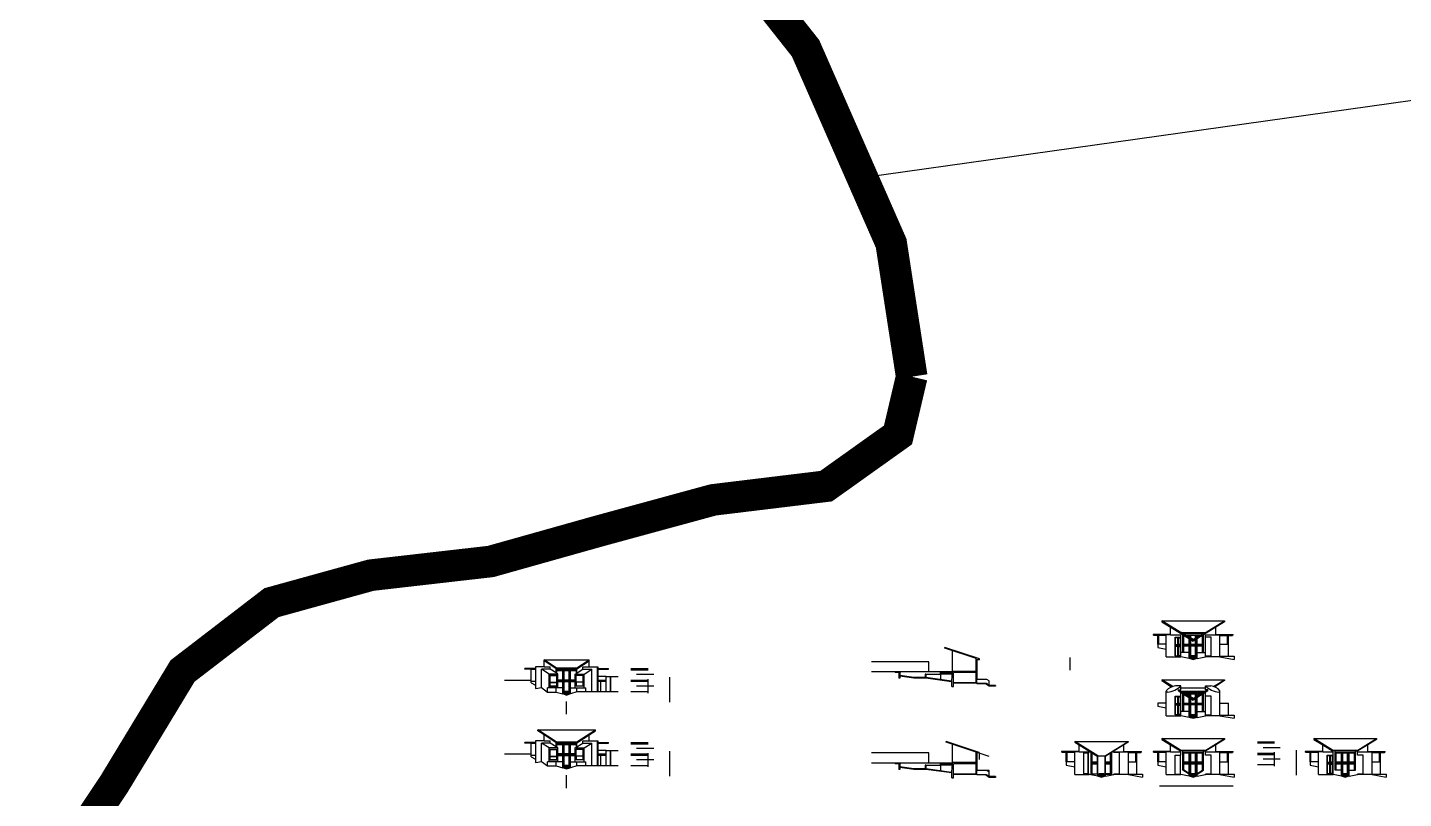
# Model space of a CAD drawing. Header units: inches. Extents: x -43639 to 75791, y -33466 to 47612.
# Drawn here: x 6464 to 19515, y 6953 to 14263 of the extents above; entities that cross this region are included whole.
import ezdxf

# ---------------------------------------------------------------- set-up
doc = ezdxf.new("R2010")
doc.units = ezdxf.units.IN
doc.header["$LTSCALE"] = 8
doc.header["$MEASUREMENT"] = 0
doc.layers.get('0').update_dxf_attribs({"linetype": 'CONTINUOUS'})
for name, color, linetype in [('A-Elev', 7, 'CONTINUOUS'), ('A-walls', 7, 'CONTINUOUS'), ('construction', 160, 'CONTINUOUS'), ('TOPOCREEK', 5, 'CONTINUOUS')]:
    doc.layers.add(name, color=color, linetype=linetype)

msp = doc.modelspace()

# ---------------------------------------------------------------- linework, layer by layer
msp.add_line((24692, 14288), (14384, 12838))
at = {"layer": 'A-Elev'}
for p, q in [((17224, 8637, 12669), (17224, 8628, 29899)), ((17224, 8637, 3362), (17817, 8637, 3362)), ((17817, 8637, 12669), (17817, 8628, 29899)), ((15493, 8277, 24023), (15166, 8386, 24023)), ((15166, 8378, 39681), (15166, 8386, 39681)), ((15462, 8279, 41252), (15166, 8378, 41252)), ((15238, 8158, 39681), (15238, 8354, 39681)), ((11364, 8266, -24034), (11791, 8266, -24034)), ((15462, 8254, 39681), (15462, 8279, 39681)), ((15469, 8254, 39681), (15462, 8254, 39681)), ((15464, 8254, 39681), (15464, 8251, 39681)), ((15464, 8251, 39681), (15466, 8251, 39681)), ((15465, 8251, 39681), (15465, 8161, 39681)), ((15466, 8254, 39681), (15466, 8251, 39681)), ((15493, 8269, 33949), (15469, 8269, 33949)), ((15469, 8254, 39681), (15469, 8269, 39681)), ((15493, 8269, 33949), (15493, 8277, 24023)), ((16352, 8289, 15658), (16352, 8168, 15658)), ((14695, 8150, 39681), (14695, 8147, 39681)), ((14743, 8150, 39681), (14695, 8150, 39681)), ((14743, 8147, 39681), (14695, 8147, 39681)), ((14729, 8147, 39681), (14729, 8094, 39681)), ((14737, 8094, 39681), (14729, 8094, 39681)), ((14737, 8147, 39681), (14737, 8118, 39681)), ((14870, 8099, 26663), (14737, 8118, 39681)), ((14870, 8094, 26663), (14737, 8113, 39681)), ((14737, 8113, 52699), (14737, 8094, 52699)), ((14743, 8147, 39681), (14743, 8150, 39681)), ((14977, 8099, 39681), (14870, 8099, 39681)), ((14985, 8094, 39681), (14870, 8094, 39681)), ((14977, 8133, 39681), (14977, 8099, 39681)), ((14985, 8133, 39681), (14977, 8133, 39681)), ((14985, 8133, 39681), (14985, 8099, 39681)), ((15207, 8068, 13330), (14985, 8099, 35041)), ((15207, 8063, 13330), (14985, 8094, 35041)), ((15231, 8071, 15650), (15239, 8147, 39681)), ((15239, 8158, 39681), (15238, 8158, 39681)), ((15239, 8147, 39681), (15239, 8158, 39681)), ((15469, 8158, 39681), (15239, 8158, 39681)), ((15247, 8050, 15652), (15247, 8146, 15647)), ((15469, 8146, 39681), (15247, 8146, 39681)), ((15464, 8161, 39681), (15464, 8158, 39681)), ((15466, 8161, 39681), (15464, 8161, 39681)), ((15464, 8146, 15652), (15464, 8143, 15652)), ((15464, 8143, 15652), (15466, 8143, 15652)), ((15465, 8143, 15652), (15465, 8053, 15652)), ((15466, 8161, 39681), (15466, 8158, 39681)), ((15466, 8146, 15652), (15466, 8143, 15652)), ((15469, 8146, 15652), (15469, 8158, 39681)), ((12350, 7953), (12350, 8085)), ((15207, 8068, 13330), (15231, 8071, 15650)), ((15207, 8063, 13330), (15231, 8066, 15650)), ((15231, 8014, 15650), (15231, 8066, 15650)), ((15231, 8014, 15652), (15247, 8014, 15652)), ((15469, 8050, 15652), (15247, 8050, 15652)), ((15469, 8045, 15652), (15247, 8045, 15652)), ((15247, 8014, 15652), (15247, 8045, 15652)), ((15466, 8053, 15652), (15464, 8053, 15652)), ((15464, 8053, 15652), (15464, 8050, 15652)), ((15466, 8053, 15652), (15466, 8050, 15652)), ((15469, 8050, 39681), (15469, 8041, 39681)), ((15469, 8046, 15652), (15559, 8046, 15652)), ((15551, 8041, -34394), (15469, 8041, 39681)), ((15587, 8018, 72097), (15551, 8041, -34394)), ((15559, 8039, 15652), (15559, 8046, 15652)), ((15570, 8039, 7276), (15559, 8039, 15652)), ((15570, 8032, 7276), (15570, 8039, 7276)), ((15581, 8032, 39687), (15570, 8032, 7276)), ((15581, 8025, 39687), (15581, 8032, 39687)), ((15645, 8025, 39687), (15581, 8025, 39687)), ((15645, 8018, 39687), (15587, 8018, 39687)), ((15645, 8025, 39687), (15645, 8018, 39687)), ((17224, 8079, 24965), (17224, 8071, 42195)), ((17224, 8079, 15658), (17817, 8079, 15658)), ((17404, 8020, 12296), (17354, 8020, 12296)), ((17404, 7982, 13672), (17404, 8020, 13672)), ((17404, 7982, 12296), (17404, 7984, 12296)), ((17637, 8020, 12296), (17688, 8020, 12296)), ((17637, 7982, 13672), (17637, 8020, 13672)), ((17817, 8079, 24965), (17817, 8071, 42195)), ((11305, 7603, 0), (11850, 7603, 0)), ((15492, 7390, 47043), (15178, 7494, 47043)), ((15178, 7486, 64273), (15178, 7494, 64273)), ((15586, 7350, 64273), (15178, 7486, 64273)), ((15238, 7293, 64273), (15238, 7466, 64273)), ((16398, 7494, 47043), (16398, 7486, 64273)), ((16398, 7494, 34124), (16904, 7494, 34124)), ((16904, 7494, 34124), (16904, 7486, 51354)), ((17224, 7521, 27954), (17817, 7521, 27954)), ((17224, 7521, 37261), (17224, 7513, 54490)), ((17817, 7521, 37261), (17817, 7513, 54490)), ((18666, 7521, 37261), (18666, 7513, 54490)), ((18666, 7521, 27954), (19259, 7521, 27954)), ((19259, 7521, 37261), (19259, 7513, 54490)), ((12350, 7252), (12350, 7384)), ((15462, 7389, 64273), (15462, 7391, 64273)), ((15468, 7389, 64273), (15462, 7389, 64273)), ((15464, 7389, 64273), (15464, 7386, 64273)), ((15464, 7386, 64273), (15466, 7386, 64273)), ((15465, 7386, 64273), (15465, 7296, 64273)), ((15466, 7389, 64273), (15466, 7386, 64273)), ((15492, 7390, 64273), (15492, 7381, 64273)), ((18293, 7260, 15658), (18293, 7392, 15658)), ((14743, 7285, 64273), (14695, 7285, 64273)), ((14695, 7285, 64273), (14695, 7282, 64273)), ((14743, 7282, 64273), (14695, 7282, 64273)), ((14729, 7282, 64273), (14729, 7229, 64273)), ((14737, 7229, 64273), (14729, 7229, 64273)), ((14737, 7282, 64273), (14737, 7253, 64273)), ((14870, 7234, 51254), (14737, 7253, 64273)), ((14737, 7248, 77291), (14737, 7229, 77291)), ((14870, 7229, 51254), (14737, 7248, 64273)), ((14743, 7282, 64273), (14743, 7285, 64273)), ((14977, 7234, 64273), (14870, 7234, 64273)), ((14985, 7229, 64273), (14870, 7229, 64273)), ((14985, 7268, 64273), (14977, 7268, 64273)), ((14977, 7268, 64273), (14977, 7234, 64273)), ((14985, 7268, 64273), (14985, 7234, 64273)), ((15207, 7203, 37921), (14985, 7234, 59633)), ((15207, 7198, 37921), (14985, 7229, 59633)), ((15207, 7203, 37921), (15231, 7206, 40241)), ((15207, 7198, 37921), (15231, 7201, 40241)), ((15231, 7206, 40241), (15239, 7282, 64273)), ((15231, 7149, 40241), (15231, 7201, 40241)), ((15239, 7293, 64273), (15238, 7293, 64273)), ((15469, 7293, 64273), (15239, 7293, 64273)), ((15239, 7282, 64273), (15239, 7293, 64273)), ((15469, 7281, 64273), (15247, 7281, 64273)), ((15247, 7185, 40244), (15247, 7281, 40238)), ((15469, 7185, 40244), (15247, 7185, 40244)), ((15247, 7149, 40244), (15247, 7180, 40244)), ((15469, 7180, 40244), (15247, 7180, 40244)), ((15466, 7296, 64273), (15464, 7296, 64273)), ((15464, 7296, 64273), (15464, 7293, 64273)), ((15464, 7281, 40244), (15464, 7278, 40244)), ((15464, 7278, 40244), (15466, 7278, 40244)), ((15464, 7188, 40244), (15464, 7185, 40244)), ((15466, 7188, 40244), (15464, 7188, 40244)), ((15465, 7278, 40244), (15465, 7188, 40244)), ((15466, 7296, 64273), (15466, 7293, 64273)), ((15466, 7281, 40244), (15466, 7278, 40244)), ((15466, 7188, 40244), (15466, 7185, 40244)), ((15469, 7281, 40244), (15469, 7293, 64273)), ((15469, 7185, 64273), (15469, 7176, 64273)), ((15469, 7181, 40244), (15559, 7181, 40244)), ((15559, 7174, 40244), (15559, 7181, 40244)), ((15231, 7149, 40244), (15247, 7149, 40244)), ((15551, 7176, -9802), (15469, 7176, 64273)), ((15587, 7153, 96689), (15551, 7176, -9802)), ((15570, 7174, 31868), (15559, 7174, 40244)), ((15570, 7167, 31868), (15570, 7174, 31868)), ((15581, 7167, 64278), (15570, 7167, 31868)), ((15581, 7160, 64278), (15581, 7167, 64278)), ((15645, 7160, 64278), (15581, 7160, 64278)), ((15645, 7153, 64278), (15587, 7153, 64278)), ((15645, 7160, 64278), (15645, 7153, 64278)), ((17202, 7073), (17899, 7073))]:
    msp.add_line(p, q, dxfattribs=at)
at = {"layer": 'A-Elev', "color": 254}
for p, q in [((17224, 8628, 10543), (17399, 8520, 0)), ((17817, 8628, 10543), (17521, 8444, -7276)), ((17307, 8505, 37482), (17404, 8505, 15658)), ((17399, 8520, 0), (17521, 8444, -7276)), ((17637, 8505, 0), (17734, 8505, 10690)), ((17734, 8577, 5528), (17723, 8570, 4879)), ((11479, 8192, 0), (11676, 8192, 0)), ((11495, 8001, 0), (11495, 8133, 0)), ((11660, 8001, 0), (11660, 8133, 0)), ((17307, 8019, 17824), (17318, 8012, 17175)), ((17380, 7982, 19076), (17404, 7982, 13672)), ((17380, 7973, 13441), (17399, 7962, 12296)), ((17399, 7962, 12296), (17521, 7886, 5020)), ((17661, 7973, 13440), (17521, 7886, 5020)), ((17661, 7982, 19076), (17637, 7982, 13672)), ((17734, 8019, 17824), (17723, 8012, 17175)), ((11479, 7491, 0), (11676, 7491, 0)), ((17307, 7461, 30120), (17399, 7404, 24592)), ((17734, 7461, 30120), (17642, 7404, 24592)), ((18750, 7461, 30120), (18842, 7404, 24592)), ((19176, 7461, 30120), (19084, 7404, 24592)), ((11495, 7300, 0), (11495, 7432, 0)), ((11660, 7300, 0), (11660, 7432, 0)), ((16438, 7396, 46415), (16535, 7396, 24592)), ((16767, 7396, 24592), (16864, 7396, 35282)), ((17307, 7396, 46415), (17404, 7396, 24592)), ((17399, 7412, 40250), (17642, 7412, 40250)), ((17423, 7404, 55908), (17399, 7404, 24592)), ((17618, 7404, 55908), (17642, 7404, 24592)), ((17637, 7396, 24592), (17734, 7396, 35282)), ((18750, 7396, 46415), (18847, 7396, 24592)), ((18842, 7412, 40250), (19084, 7412, 40250)), ((18866, 7404, 55908), (18842, 7404, 24592)), ((19060, 7404, 55908), (19084, 7404, 24592)), ((19079, 7396, 24592), (19176, 7396, 35282))]:
    msp.add_line(p, q, dxfattribs=at)
at = {"layer": 'A-Elev', "color": 253}
for p, q in [((17410, 8528, 15658), (17631, 8528, 15658)), ((17351, 8409, 15658), (17404, 8409, 15658)), ((17354, 8478, 0), (17401, 8478, 0)), ((17431, 8409, 15658), (17611, 8409, 15658)), ((17484, 8412, 15658), (17433, 8412, 15658)), ((17484, 8412, 15658), (17484, 8467, 15658)), ((17484, 8337, 15658), (17484, 8398, 15658)), ((17487, 8409, 15658), (17487, 8465, 15658)), ((17487, 8337, 15658), (17487, 8401, 15658)), ((17495, 8409, 7282), (17495, 8461, 7282)), ((17495, 8301, 7282), (17495, 8401, 7282)), ((17544, 8412, 15658), (17498, 8412, 15658)), ((17521, 8444, 15658), (17521, 8453, 15658)), ((17547, 8409, 15658), (17547, 8461, 15658)), ((17547, 8301, 15658), (17547, 8401, 15658)), ((17555, 8409, 7282), (17555, 8465, 7282)), ((17555, 8337, 7282), (17555, 8401, 7282)), ((17608, 8412, 15658), (17558, 8412, 15658)), ((15462, 8158, 39681), (15462, 8254, 39681)), ((15468, 8158, 39681), (15468, 8254, 39681)), ((11422, 8118, 0), (11485, 8118, 0)), ((11479, 8169, 0), (11676, 8169, 0)), ((11486, 8166, 0), (11541, 8166, 0)), ((11488, 8019, 0), (11488, 8121, 0)), ((11541, 8076, 0), (11541, 8166, 0)), ((11544, 8073, 0), (11544, 8169, 0)), ((11552, 8073, -8376), (11552, 8169, -8376)), ((11555, 8166, 0), (11601, 8166, 0)), ((11604, 8073, 0), (11604, 8169, 0)), ((11612, 8073, -8376), (11612, 8169, -8376)), ((11615, 8166, 0), (11670, 8166, 0)), ((11670, 8140, -8376), (11670, 8166, -8376)), ((15239, 8154, 39681), (14468, 8154, 39681)), ((15462, 8050, 15658), (15462, 8146, 15652)), ((15468, 8050, 15658), (15468, 8146, 15652)), ((11541, 8076, 0), (11495, 8076, 0)), ((11495, 8073, 0), (11660, 8073, 0)), ((11541, 8001, 0), (11541, 8058, 0)), ((11544, 8001, 0), (11544, 8061, 0)), ((11552, 7965, -8376), (11552, 8061, -8376)), ((11601, 8076, 0), (11555, 8076, 0)), ((11604, 7965, 0), (11604, 8061, 0)), ((11612, 8001, -8376), (11612, 8061, -8376)), ((11660, 8076, 0), (11615, 8076, 0)), ((15565, 8082, 15652), (15468, 8082, 15658)), ((15587, 8068, 30426), (15565, 8082, -34394)), ((15587, 8025, 39687), (15587, 8068, 39687)), ((17351, 7851, 27954), (17404, 7851, 27954)), ((17354, 7920, 12296), (17401, 7920, 12296)), ((17431, 7851, 27954), (17611, 7851, 27954)), ((17484, 7854, 27954), (17433, 7854, 27954)), ((17484, 7854, 27954), (17484, 7909, 27954)), ((17484, 7779, 27954), (17484, 7840, 27954)), ((17487, 7851, 27954), (17487, 7908, 27954)), ((17487, 7779, 27954), (17487, 7843, 27954)), ((17495, 7851, 19578), (17495, 7903, 19578)), ((17495, 7743, 19578), (17495, 7843, 19578)), ((17544, 7854, 27954), (17498, 7854, 27954)), ((17521, 7886, 27954), (17521, 7895, 27954)), ((17547, 7851, 27954), (17547, 7903, 27954)), ((17547, 7743, 27954), (17547, 7843, 27954)), ((17555, 7851, 19578), (17555, 7908, 19578)), ((17555, 7779, 19578), (17555, 7843, 19578)), ((17608, 7854, 27954), (17558, 7854, 27954)), ((11479, 7468, 0), (11676, 7468, 0)), ((11486, 7465, 0), (11541, 7465, 0)), ((11541, 7375, 0), (11541, 7465, 0)), ((11544, 7372, 0), (11544, 7468, 0)), ((11552, 7372, -8376), (11552, 7468, -8376)), ((11555, 7465, 0), (11601, 7465, 0)), ((11604, 7372, 0), (11604, 7468, 0)), ((11612, 7372, -8376), (11612, 7468, -8376)), ((11615, 7465, 0), (11670, 7465, 0)), ((11670, 7439, -8376), (11670, 7465, -8376)), ((16438, 7461, 30120), (16617, 7350, 19359)), ((16864, 7461, 30120), (16685, 7350, 19358)), ((11422, 7417, 0), (11485, 7417, 0)), ((11488, 7318, 0), (11488, 7420, 0)), ((11541, 7375, 0), (11495, 7375, 0)), ((11495, 7372, 0), (11660, 7372, 0)), ((11541, 7300, 0), (11541, 7357, 0)), ((11544, 7300, 0), (11544, 7360, 0)), ((11552, 7264, -8376), (11552, 7360, -8376)), ((11601, 7375, 0), (11555, 7375, 0)), ((11604, 7264, 0), (11604, 7360, 0)), ((11612, 7300, -8376), (11612, 7360, -8376)), ((11660, 7375, 0), (11615, 7375, 0)), ((15462, 7293, 64273), (15462, 7389, 64273)), ((15468, 7293, 64273), (15468, 7389, 64273)), ((15471, 7217, 56549), (15471, 7388, 75388)), ((16614, 7296, 40250), (16614, 7352, 40250)), ((16617, 7358, 18304), (16617, 7350, 19359)), ((16617, 7185, 40250), (16617, 7350, 40250)), ((16685, 7358, 18304), (16685, 7350, 19358)), ((16685, 7185, 40249), (16685, 7350, 40249)), ((17399, 7404, 24592), (17399, 7412, 24592)), ((17423, 7404, 55908), (17618, 7404, 55908)), ((17423, 7389, 40250), (17618, 7389, 40250)), ((17433, 7386, 40250), (17484, 7386, 40250)), ((17484, 7296, 40250), (17484, 7386, 40250)), ((17487, 7293, 40250), (17487, 7389, 40250)), ((17495, 7293, 31874), (17495, 7389, 31874)), ((17498, 7386, 40250), (17544, 7386, 40250)), ((17547, 7293, 40250), (17547, 7389, 40250)), ((17555, 7293, 31874), (17555, 7389, 31874)), ((17558, 7386, 40250), (17608, 7386, 40250)), ((17642, 7404, 24592), (17642, 7412, 24592)), ((18796, 7362, 24592), (18844, 7362, 24592)), ((18842, 7404, 24592), (18842, 7412, 24592)), ((18866, 7404, 55908), (19060, 7404, 55908)), ((18866, 7389, 40250), (19060, 7389, 40250)), ((18876, 7386, 40250), (18926, 7386, 40250)), ((18926, 7296, 40250), (18926, 7386, 40250)), ((18929, 7293, 40250), (18929, 7389, 40250)), ((18937, 7293, 31874), (18937, 7389, 31874)), ((18940, 7386, 40250), (18986, 7386, 40250)), ((18989, 7293, 40250), (18989, 7389, 40250)), ((18997, 7293, 31874), (18997, 7389, 31874)), ((19000, 7386, 40250), (19050, 7386, 40250)), ((19084, 7404, 24592), (19084, 7412, 24592)), ((15239, 7289, 64273), (14468, 7289, 64273)), ((15462, 7185, 40250), (15462, 7281, 40244)), ((15468, 7185, 40250), (15468, 7281, 40244)), ((15587, 7217, 40242), (15468, 7217, 40250)), ((15587, 7203, 55018), (15565, 7217, -9803)), ((15587, 7160, 64278), (15587, 7217, 64278)), ((16561, 7293, 40250), (16617, 7293, 40250)), ((16614, 7296, 40250), (16564, 7296, 40250)), ((16685, 7293, 40250), (16741, 7293, 40250)), ((16738, 7296, 40250), (16688, 7296, 40250)), ((17431, 7293, 40250), (17611, 7293, 40250)), ((17484, 7296, 40250), (17433, 7296, 40250)), ((17484, 7188, 40250), (17484, 7278, 40250)), ((17484, 7184, 29526), (17491, 7184, 40250)), ((17487, 7187, 40250), (17487, 7281, 40250)), ((17495, 7185, 31874), (17495, 7281, 31874)), ((17544, 7296, 40250), (17498, 7296, 40250)), ((17547, 7185, 40250), (17547, 7281, 40250)), ((17557, 7184, 29526), (17550, 7184, 40250)), ((17555, 7187, 31874), (17555, 7281, 31874)), ((17608, 7296, 40250), (17558, 7296, 40250)), ((18793, 7293, 40250), (18847, 7293, 40250)), ((18873, 7293, 40250), (19053, 7293, 40250)), ((18926, 7296, 40250), (18876, 7296, 40250)), ((18926, 7221, 40250), (18926, 7278, 40250)), ((18929, 7221, 40250), (18929, 7281, 40250)), ((18937, 7185, 31874), (18937, 7281, 31874)), ((18986, 7296, 40250), (18940, 7296, 40250)), ((18989, 7185, 40250), (18989, 7281, 40250)), ((18997, 7221, 31874), (18997, 7281, 31874)), ((19050, 7296, 40250), (19000, 7296, 40250))]:
    msp.add_line(p, q, dxfattribs=at)
at = {"layer": 'A-Elev', "color": 251}
for p, q in [((17423, 8520, 31317), (17618, 8520, 31317)), ((17447, 8505, 15658), (17594, 8505, 15658)), ((17452, 8502, 15658), (17484, 8502, 15658)), ((17484, 8482, 15658), (17484, 8502, 15658)), ((17487, 8480, 15658), (17487, 8505, 15658)), ((17495, 8475, 7282), (17495, 8505, 7282)), ((17498, 8474, 15658), (17498, 8502, 15658)), ((17498, 8502, 15658), (17544, 8502, 15658)), ((17544, 8474, 15658), (17544, 8502, 15658)), ((17547, 8475, 15658), (17547, 8505, 15658)), ((17555, 8480, 7282), (17555, 8505, 7282)), ((17558, 8482, 15658), (17558, 8502, 15658)), ((17558, 8502, 15658), (17589, 8502, 15658)), ((17410, 7970, 27954), (17631, 7970, 27954)), ((17423, 7962, 43612), (17618, 7962, 43612)), ((17447, 7947, 27954), (17594, 7947, 27954)), ((17452, 7944, 27954), (17484, 7944, 27954)), ((17484, 7924, 27954), (17484, 7944, 27954)), ((17487, 7923, 27954), (17487, 7947, 27954)), ((17495, 7918, 19578), (17495, 7947, 19578)), ((17498, 7944, 27954), (17544, 7944, 27954)), ((17498, 7916, 27954), (17498, 7944, 27954)), ((17544, 7916, 27954), (17544, 7944, 27954)), ((17547, 7918, 27954), (17547, 7947, 27954)), ((17555, 7923, 19578), (17555, 7947, 19578)), ((17558, 7944, 27954), (17589, 7944, 27954)), ((17558, 7924, 27954), (17558, 7944, 27954))]:
    msp.add_line(p, q, dxfattribs=at)
at = {"layer": 'A-Elev', "color": 252}
for p, q in [((17431, 8337, 0), (17431, 8500, 0)), ((17433, 8412, -8370), (17433, 8498, -8370)), ((17608, 8412, -8370), (17608, 8498, -8370)), ((17611, 8337, 0), (17611, 8500, 0)), ((17354, 8398, 15658), (17401, 8398, 15658)), ((17380, 8476, -8370), (17400, 8476, -8370)), ((17380, 8395, 15658), (17400, 8395, 15658)), ((17431, 8401, 15658), (17611, 8401, 15658)), ((17433, 8337, -8370), (17433, 8398, -8370)), ((17484, 8398, 15658), (17433, 8398, 15658)), ((17498, 8412, 15658), (17498, 8459, 15658)), ((17544, 8398, 15658), (17498, 8398, 15658)), ((17498, 8304, 15658), (17498, 8398, 15658)), ((17544, 8412, 15658), (17544, 8459, 15658)), ((17544, 8304, 15658), (17544, 8398, 15658)), ((17558, 8412, 15658), (17558, 8467, 15658)), ((17608, 8398, 15658), (17558, 8398, 15658)), ((17558, 8337, 15658), (17558, 8398, 15658)), ((17608, 8337, -8370), (17608, 8398, -8370)), ((15012, 8250, 39681), (14468, 8250, 39681)), ((15012, 8154, 39681), (15012, 8250, 39681)), ((15471, 8082, 31957), (15471, 8264, 51994)), ((17544, 8304, 15658), (17498, 8304, 15658)), ((11479, 8183, 15658), (11676, 8183, 15658)), ((11482, 8141, 8376), (11482, 8169, 8376)), ((11486, 8139, 8376), (11486, 8166, 8376)), ((11555, 8076, 0), (11555, 8166, 0)), ((11601, 8076, 0), (11601, 8166, 0)), ((11615, 8076, 0), (11615, 8166, 0)), ((11673, 8141, 0), (11673, 8169, 0)), ((14695, 8150, 39681), (14695, 8154, 39681)), ((14985, 8133, 39681), (15124, 8133, 39681)), ((15124, 8147, 39681), (15124, 8079, 39681)), ((15124, 8133, 39681), (15124, 8147, 39681)), ((15239, 8147, 39681), (15124, 8147, 39681)), ((15239, 8140, 39681), (15124, 8140, 39681)), ((15238, 8133, 39681), (15124, 8133, 39681)), ((11495, 8065, 0), (11660, 8065, 0)), ((11495, 8061, 0), (11660, 8061, 0)), ((11541, 8058, 0), (11495, 8058, 0)), ((11555, 7968, 0), (11555, 8058, 0)), ((11601, 8058, 0), (11555, 8058, 0)), ((11601, 7968, 0), (11555, 7968, 0)), ((11601, 7968, 0), (11601, 8058, 0)), ((11615, 8001, 0), (11615, 8058, 0)), ((11660, 8058, 0), (11615, 8058, 0)), ((17404, 8001, 13672), (17637, 8001, 13672)), ((17354, 7840, 27954), (17401, 7840, 27954)), ((17380, 7918, 3926), (17400, 7918, 3926)), ((17380, 7837, 27954), (17400, 7837, 27954)), ((17431, 7779, 12296), (17431, 7942, 12296)), ((17431, 7843, 27954), (17611, 7843, 27954)), ((17433, 7854, 3926), (17433, 7941, 3926)), ((17433, 7779, 3926), (17433, 7840, 3926)), ((17484, 7840, 27954), (17433, 7840, 27954)), ((17498, 7854, 27954), (17498, 7901, 27954)), ((17498, 7746, 27954), (17498, 7840, 27954)), ((17544, 7840, 27954), (17498, 7840, 27954)), ((17544, 7854, 27954), (17544, 7901, 27954)), ((17544, 7746, 27954), (17544, 7840, 27954)), ((17558, 7854, 27954), (17558, 7909, 27954)), ((17558, 7779, 27954), (17558, 7840, 27954)), ((17608, 7840, 27954), (17558, 7840, 27954)), ((17608, 7854, 3926), (17608, 7941, 3926)), ((17608, 7779, 3926), (17608, 7840, 3926)), ((17611, 7779, 12296), (17611, 7942, 12296)), ((17544, 7746, 27954), (17498, 7746, 27954)), ((11479, 7482, 15658), (11676, 7482, 15658)), ((11482, 7441, 8376), (11482, 7468, 8376)), ((11486, 7438, 8376), (11486, 7465, 8376)), ((11555, 7375, 0), (11555, 7465, 0)), ((11601, 7375, 0), (11601, 7465, 0)), ((11615, 7375, 0), (11615, 7465, 0)), ((11673, 7441, 0), (11673, 7468, 0)), ((11495, 7364, 0), (11660, 7364, 0)), ((11495, 7360, 0), (11660, 7360, 0)), ((11541, 7357, 0), (11495, 7357, 0)), ((11555, 7267, 0), (11555, 7357, 0)), ((11601, 7357, 0), (11555, 7357, 0)), ((11601, 7267, 0), (11601, 7357, 0)), ((11615, 7300, 0), (11615, 7357, 0)), ((11660, 7357, 0), (11615, 7357, 0)), ((15012, 7385, 64273), (14468, 7385, 64273)), ((15012, 7289, 64273), (15012, 7385, 64273)), ((16561, 7185, 24592), (16561, 7384, 24592)), ((16564, 7296, 16222), (16564, 7383, 16222)), ((16617, 7358, 18304), (16685, 7358, 18304)), ((16688, 7296, 40250), (16688, 7352, 40250)), ((16738, 7296, 16222), (16738, 7383, 16222)), ((16741, 7185, 24592), (16741, 7384, 24592)), ((17431, 7221, 24592), (17431, 7389, 24592)), ((17433, 7296, 16222), (17433, 7386, 16222)), ((17498, 7296, 40250), (17498, 7386, 40250)), ((17544, 7296, 40250), (17544, 7386, 40250)), ((17558, 7296, 40250), (17558, 7386, 40250)), ((17608, 7296, 16222), (17608, 7386, 16222)), ((17611, 7221, 24592), (17611, 7389, 24592)), ((18822, 7360, 16222), (18842, 7360, 16222)), ((18873, 7221, 24592), (18873, 7389, 24592)), ((18876, 7296, 16222), (18876, 7386, 16222)), ((18940, 7296, 40250), (18940, 7386, 40250)), ((18986, 7296, 40250), (18986, 7386, 40250)), ((19000, 7296, 40250), (19000, 7386, 40250)), ((19050, 7296, 16222), (19050, 7386, 16222)), ((19053, 7221, 24592), (19053, 7389, 24592)), ((11601, 7267, 0), (11555, 7267, 0)), ((14695, 7285, 64273), (14695, 7289, 64273)), ((14985, 7268, 64273), (15124, 7268, 64273)), ((15239, 7282, 64273), (15124, 7282, 64273)), ((15124, 7268, 64273), (15124, 7282, 64273)), ((15124, 7282, 64273), (15124, 7214, 64273)), ((15239, 7275, 64273), (15124, 7275, 64273)), ((15238, 7268, 64273), (15124, 7268, 64273)), ((16561, 7281, 40250), (16617, 7281, 40250)), ((16564, 7188, 16222), (16564, 7278, 16222)), ((16614, 7278, 40250), (16564, 7278, 40250)), ((16564, 7188, 40250), (16614, 7188, 40250)), ((16614, 7188, 40250), (16614, 7278, 40250)), ((16674, 7188, 40250), (16628, 7188, 40250)), ((16685, 7281, 40250), (16741, 7281, 40250)), ((16688, 7188, 40250), (16688, 7278, 40250)), ((16738, 7278, 40250), (16688, 7278, 40250)), ((16738, 7188, 40250), (16688, 7188, 40250)), ((16738, 7188, 16222), (16738, 7278, 16222)), ((17431, 7221, 44623), (17423, 7221, 24592)), ((17431, 7281, 40250), (17611, 7281, 40250)), ((17484, 7278, 40250), (17433, 7278, 40250)), ((17433, 7220, 16222), (17433, 7278, 16222)), ((17544, 7278, 40250), (17498, 7278, 40250)), ((17498, 7188, 40250), (17498, 7278, 40250)), ((17544, 7188, 40250), (17498, 7188, 40250)), ((17544, 7188, 40250), (17544, 7278, 40250)), ((17608, 7278, 40250), (17558, 7278, 40250)), ((17558, 7188, 40250), (17558, 7278, 40250)), ((17608, 7220, 16222), (17608, 7278, 16222)), ((17610, 7221, 44623), (17618, 7221, 24592)), ((18796, 7282, 40250), (18844, 7282, 40250)), ((18822, 7279, 40250), (18842, 7279, 40250)), ((18873, 7281, 40250), (19053, 7281, 40250)), ((18876, 7221, 16222), (18876, 7278, 16222)), ((18926, 7278, 40250), (18876, 7278, 40250)), ((18986, 7278, 40250), (18940, 7278, 40250)), ((18940, 7188, 40250), (18940, 7278, 40250)), ((18986, 7188, 40250), (18940, 7188, 40250)), ((18986, 7188, 40250), (18986, 7278, 40250)), ((19050, 7278, 40250), (19000, 7278, 40250)), ((19000, 7221, 40250), (19000, 7278, 40250)), ((19050, 7221, 16222), (19050, 7278, 16222))]:
    msp.add_line(p, q, dxfattribs=at)
at = {"layer": 'A-Elev', "color": 2}
for p, q in [((12350, 8181, 0), (12187, 8181, 0)), ((12350, 8169, 0), (12187, 8169, 0)), ((12404, 8127, 0), (12241, 8127, 0)), ((12350, 8073, 0), (12187, 8073, 0)), ((12350, 8061, 0), (12187, 8061, 0)), ((12350, 7965, 0), (12187, 7965, 0)), ((12404, 8019, 0), (12241, 8019, 0)), ((12350, 7480, 0), (12187, 7480, 0)), ((12350, 7468, 0), (12187, 7468, 0)), ((18293, 7488, 15658), (18130, 7488, 15658)), ((18293, 7476, 15658), (18130, 7476, 15658)), ((12350, 7372, 0), (12187, 7372, 0)), ((12350, 7360, 0), (12187, 7360, 0)), ((12404, 7426, 0), (12241, 7426, 0)), ((12404, 7318, 0), (12241, 7318, 0)), ((18293, 7380, 15658), (18130, 7380, 15658)), ((18293, 7368, 15658), (18130, 7368, 15658)), ((18347, 7434, 15658), (18184, 7434, 15658)), ((18347, 7326, 15658), (18184, 7326, 15658)), ((12350, 7264, 0), (12187, 7264, 0)), ((18293, 7272, 15658), (18130, 7272, 15658))]:
    msp.add_line(p, q, dxfattribs=at)
at = {"layer": 'A-Elev'}
for centre, radius, start, end in [((17363, 7896, 12296), 124, 94.3106, 141.4564), ((17277, 7973, 12296), 11, 174.5212, 275.4788), ((17259, 8169, 12296), 208, 275.2229, 314.3218), ((17782, 8169, 12296), 208, 225.6782, 264.7771), ((17678, 7896, 12296), 124, 38.5436, 85.6894), ((17764, 7973, 12296), 11, 264.5212, 5.4788)]:
    msp.add_arc(centre, radius, start, end, dxfattribs=at)
at = {"layer": 'A-walls', "color": 254}
for p, q in [((17521, 8453, -8743), (17224, 8637, 12669)), ((17521, 8453, -8743), (17817, 8637, 12669)), ((17521, 8453, -8512), (17399, 8528, 231)), ((17521, 8459, -7790), (17410, 8528, 204)), ((17423, 8337, 0), (17423, 8505, 0)), ((17521, 8459, -8021), (17631, 8528, -27)), ((17618, 8337, 0), (17618, 8505, 0)), ((11479, 8192, 0), (11364, 8266, 0)), ((11676, 8192, 0), (11791, 8266, 0)), ((17491, 8337, 15658), (17423, 8337, 15658)), ((17484, 8280, 15658), (17484, 8337, 15658)), ((17491, 8280, 15658), (17491, 8337, 15658)), ((17550, 8337, 15658), (17637, 8337, 15658)), ((17550, 8280, 15658), (17550, 8337, 15658)), ((17557, 8280, 7282), (17557, 8337, 7282)), ((11282, 8186, 0), (11282, 8027, -15658)), ((11412, 8133, 0), (11339, 8180, 0)), ((11364, 8201, 0), (11423, 8201, 0)), ((11495, 8133, 0), (11412, 8133, 0)), ((11412, 8001, 0), (11412, 8133, 0)), ((11479, 8143, 0), (11479, 8192, 0)), ((11676, 8143, 0), (11676, 8192, 0)), ((11873, 8186, 0), (11873, 7963, -22075)), ((11395, 7962, 0), (11395, 8001, 0)), ((11548, 8001, 0), (11395, 8001, 0)), ((11541, 7944, 0), (11541, 8001, 0)), ((11548, 7944, 0), (11548, 8001, 0)), ((11607, 8001, 0), (11760, 8001, 0)), ((11760, 7963, 0), (11760, 8001, 0)), ((17327, 8015, 17519), (17224, 8079, 24965)), ((17399, 7970, 12296), (17380, 7982, 13672)), ((17521, 7895, 3784), (17399, 7970, 12527)), ((17521, 7901, 4505), (17406, 7972, 12758)), ((17521, 7901, 4274), (17654, 7984, 13902)), ((17521, 7895, 3553), (17661, 7982, 13671)), ((17714, 8015, 17519), (17817, 8079, 24965)), ((17423, 7779, 12296), (17423, 7947, 12296)), ((17618, 7779, 12296), (17618, 7947, 12296)), ((17491, 7779, 27954), (17423, 7779, 27954)), ((17484, 7722, 27954), (17484, 7779, 27954)), ((17491, 7722, 27954), (17491, 7779, 27954)), ((17550, 7722, 27954), (17550, 7779, 27954)), ((17550, 7779, 27954), (17637, 7779, 27954)), ((17557, 7722, 19578), (17557, 7779, 19578)), ((11479, 7491, 0), (11305, 7603, 0)), ((11676, 7491, 0), (11850, 7603, 0)), ((11282, 7485, 0), (11282, 7327, -15658)), ((11412, 7432, 0), (11339, 7479, 0)), ((11364, 7500, 0), (11423, 7500, 0)), ((11479, 7443, 0), (11479, 7491, 0)), ((11676, 7443, 0), (11676, 7491, 0)), ((11873, 7485, 0), (11873, 7262, -22075)), ((17399, 7412, 24592), (17224, 7521, 37261)), ((17642, 7412, 24592), (17817, 7521, 37261)), ((18842, 7412, 24592), (18666, 7521, 37261)), ((19084, 7412, 24592), (19259, 7521, 37261)), ((11495, 7432, 0), (11412, 7432, 0)), ((11412, 7300, 0), (11412, 7432, 0)), ((16554, 7185, 24592), (16554, 7389, 24592)), ((16748, 7185, 24592), (16748, 7389, 24592)), ((17423, 7221, 24592), (17423, 7404, 24592)), ((17618, 7221, 24592), (17618, 7404, 24592)), ((18866, 7221, 24592), (18866, 7404, 24592)), ((19060, 7221, 24592), (19060, 7404, 24592)), ((11548, 7300, 0), (11395, 7300, 0)), ((11395, 7262, 0), (11395, 7300, 0)), ((11541, 7243, 0), (11541, 7300, 0)), ((11548, 7243, 0), (11548, 7300, 0)), ((11607, 7300, 0), (11760, 7300, 0)), ((11760, 7262, 0), (11760, 7300, 0)), ((16622, 7185, 40250), (16554, 7185, 40250)), ((16615, 7164, 31874), (16615, 7185, 31874)), ((16622, 7164, 40250), (16622, 7185, 40250)), ((16681, 7164, 40250), (16681, 7185, 40250)), ((16681, 7185, 40250), (16748, 7185, 40250)), ((16688, 7164, 31874), (16688, 7185, 31874)), ((18933, 7221, 40250), (18866, 7221, 40250)), ((18926, 7164, 40250), (18926, 7221, 40250)), ((18933, 7164, 40250), (18933, 7221, 40250)), ((18992, 7221, 40250), (19060, 7221, 40250)), ((18992, 7164, 40250), (18992, 7221, 40250)), ((18999, 7164, 31874), (18999, 7221, 31874))]:
    msp.add_line(p, q, dxfattribs=at)
at = {"layer": 'A-walls', "color": 253}
for p, q in [((17307, 8507, 0), (17140, 8507, 0)), ((17187, 8499, 0), (17148, 8499, 0)), ((17187, 8415, 0), (17187, 8503, -14659)), ((17187, 8503, -15658), (17195, 8503, -15658)), ((17195, 8415, 0), (17195, 8503, -14659)), ((17266, 8499, 0), (17195, 8499, 0)), ((17734, 8507, 0), (17901, 8507, 0)), ((17775, 8499, 0), (17847, 8499, 0)), ((17847, 8415, 0), (17847, 8503, -15658)), ((17855, 8503, -15658), (17847, 8503, -15658)), ((17855, 8301, 18990), (17855, 8503, -15658)), ((17855, 8499, 0), (17893, 8499, 0)), ((17187, 8415, 0), (17187, 8384, 0)), ((17266, 8415, 15658), (17187, 8415, 15658)), ((17187, 8415, 0), (17187, 8384, 0)), ((17266, 8415, 15658), (17187, 8415, 15658)), ((17187, 8384, 0), (17266, 8370, 0)), ((17187, 8384, 0), (17266, 8370, 0)), ((17354, 8412, -8370), (17354, 8478, 0)), ((17354, 8307, 15658), (17354, 8398, 15658)), ((17775, 8415, 15658), (17855, 8415, 15658)), ((17775, 8415, 15658), (17855, 8415, 15658)), ((17855, 8301, 18990), (17855, 8415, 0)), ((17491, 8280, 15658), (17484, 8280, 15658)), ((17550, 8301, 15658), (17491, 8301, 15658)), ((17550, 8294, 15658), (17491, 8294, 15658)), ((17550, 8287, 15658), (17491, 8287, 15658)), ((17557, 8280, 15658), (17550, 8280, 15658)), ((17775, 8301, 15658), (17910, 8301, 0)), ((17775, 8301, 15658), (17910, 8301, 0)), ((17775, 8295, 0), (17910, 8270, 0)), ((17775, 8295, 0), (17910, 8270, 0)), ((17910, 8301, 0), (17910, 8270, 0)), ((17910, 8301, 0), (17910, 8270, 0)), ((11240, 8178, 0), (11282, 8178, 0)), ((11285, 7996, 0), (11285, 8201, 0)), ((11419, 8019, 0), (11419, 8121, 0)), ((11422, 8055, 0), (11422, 8118, 0)), ((11667, 8019, 0), (11667, 8121, 0)), ((11736, 8019, 0), (11736, 8121, 0)), ((11743, 8001, 0), (11743, 8133, 0)), ((11870, 7963, 0), (11870, 8201, 0)), ((11952, 8109, 0), (11873, 8109, 0)), ((11282, 8061, 0), (11240, 8061, 0)), ((11422, 8022, 0), (11422, 8052, 0)), ((11607, 7965, 0), (11548, 7965, 0)), ((11548, 7944, 0), (11541, 7944, 0)), ((11607, 7958, 0), (11548, 7958, 0)), ((11607, 7951, 0), (11548, 7951, 0)), ((11614, 7944, 0), (11607, 7944, 0)), ((17187, 7857, 12296), (17187, 7827, 12296)), ((17266, 7857, 27954), (17187, 7857, 27954)), ((17354, 7854, 3926), (17354, 7920, 12296)), ((17354, 7749, 27954), (17354, 7840, 27954)), ((17775, 7857, 27954), (17855, 7857, 27954)), ((17855, 7743, 31286), (17855, 7857, 12296)), ((17187, 7827, 12296), (17266, 7812, 12296)), ((17491, 7722, 27954), (17484, 7722, 27954)), ((17550, 7743, 27954), (17491, 7743, 27954)), ((17550, 7736, 27954), (17491, 7736, 27954)), ((17550, 7729, 27954), (17491, 7729, 27954)), ((17557, 7722, 27954), (17550, 7722, 27954)), ((17775, 7743, 27954), (17910, 7743, 12296)), ((17775, 7737, 12296), (17910, 7713, 12296)), ((17910, 7743, 12296), (17910, 7713, 12296)), ((11240, 7477, 0), (11282, 7477, 0)), ((11285, 7295, 0), (11285, 7500, 0)), ((11870, 7262, 0), (11870, 7500, 0)), ((16617, 7358, 18304), (16398, 7494, 34124)), ((16685, 7358, 18304), (16904, 7494, 34124)), ((11282, 7360, 0), (11240, 7360, 0)), ((11419, 7318, 0), (11419, 7420, 0)), ((11422, 7354, 0), (11422, 7417, 0)), ((11422, 7321, 0), (11422, 7351, 0)), ((11667, 7318, 0), (11667, 7420, 0)), ((11736, 7318, 0), (11736, 7420, 0)), ((11743, 7300, 0), (11743, 7432, 0)), ((11952, 7408, 0), (11873, 7408, 0)), ((16438, 7397, 24592), (16271, 7397, 24592)), ((16317, 7389, 24592), (16279, 7389, 24592)), ((16317, 7299, 24592), (16317, 7393, 8933)), ((16317, 7393, 8933), (16325, 7393, 8933)), ((16325, 7299, 24592), (16325, 7393, 8933)), ((16397, 7389, 24592), (16325, 7389, 24592)), ((16864, 7397, 24592), (17032, 7397, 24592)), ((16906, 7389, 24592), (16977, 7389, 24592)), ((16977, 7299, 24592), (16977, 7393, 8933)), ((16985, 7393, 8933), (16977, 7393, 8933)), ((16985, 7185, 43582), (16985, 7393, 8933)), ((16985, 7389, 24592), (17024, 7389, 24592)), ((17307, 7397, 24592), (17140, 7397, 24592)), ((17187, 7389, 24592), (17148, 7389, 24592)), ((17187, 7299, 24592), (17187, 7393, 8933)), ((17187, 7393, 8933), (17195, 7393, 8933)), ((17195, 7299, 24592), (17195, 7393, 8933)), ((17266, 7389, 24592), (17195, 7389, 24592)), ((17351, 7365, 24592), (17404, 7365, 24592)), ((17351, 7185, 8933), (17351, 7365, 24592)), ((17351, 7239, 24592), (17351, 7341, 24592)), ((17690, 7365, 24592), (17637, 7365, 24592)), ((17642, 7404, 24592), (17642, 7412, 24592)), ((17690, 7185, 24592), (17690, 7365, 24592)), ((17734, 7397, 24592), (17901, 7397, 24592)), ((17775, 7389, 24592), (17847, 7389, 24592)), ((17847, 7299, 24592), (17847, 7393, 8933)), ((17855, 7393, 8933), (17847, 7393, 8933)), ((17855, 7185, 43582), (17855, 7393, 8933)), ((17855, 7389, 24592), (17893, 7389, 24592)), ((18750, 7397, 24592), (18582, 7397, 24592)), ((18629, 7389, 24592), (18590, 7389, 24592)), ((18629, 7299, 24592), (18629, 7393, 8933)), ((18629, 7393, 8933), (18637, 7393, 8933)), ((18637, 7299, 24592), (18637, 7393, 8933)), ((18708, 7389, 24592), (18637, 7389, 24592)), ((18793, 7239, 24592), (18793, 7341, 24592)), ((18796, 7296, 16222), (18796, 7362, 24592)), ((19084, 7404, 24592), (19084, 7412, 24592)), ((19176, 7397, 24592), (19343, 7397, 24592)), ((19218, 7389, 24592), (19289, 7389, 24592)), ((19289, 7299, 24592), (19289, 7393, 8933)), ((19297, 7393, 8933), (19289, 7393, 8933)), ((19297, 7185, 43582), (19297, 7393, 8933)), ((19297, 7389, 24592), (19335, 7389, 24592)), ((11548, 7243, 0), (11541, 7243, 0)), ((11607, 7264, 0), (11548, 7264, 0)), ((11607, 7257, 0), (11548, 7257, 0)), ((11607, 7250, 0), (11548, 7250, 0)), ((11614, 7243, 0), (11607, 7243, 0)), ((16317, 7299, 24592), (16317, 7269, 24592)), ((16397, 7299, 40250), (16317, 7299, 40250)), ((16317, 7269, 24592), (16397, 7254, 24592)), ((16681, 7185, 40250), (16622, 7185, 40250)), ((16681, 7178, 40250), (16622, 7178, 40250)), ((16906, 7299, 40250), (16985, 7299, 40250)), ((16906, 7185, 40250), (17040, 7185, 24592)), ((16906, 7179, 24592), (17040, 7155, 24592)), ((17040, 7185, 24592), (17040, 7155, 24592)), ((17266, 7299, 40250), (17187, 7299, 40250)), ((17187, 7299, 24592), (17187, 7269, 24592)), ((17187, 7269, 24592), (17266, 7254, 24592)), ((17351, 7185, 24592), (17404, 7185, 24592)), ((17484, 7184, 29526), (17423, 7221, 33898)), ((17491, 7184, 40250), (17431, 7221, 44623)), ((17484, 7164, 31874), (17484, 7184, 31874)), ((17553, 7185, 40250), (17489, 7185, 40250)), ((17491, 7164, 40250), (17491, 7184, 40250)), ((17550, 7178, 40250), (17491, 7178, 40250)), ((17550, 7184, 40250), (17610, 7221, 44623)), ((17550, 7164, 40250), (17550, 7184, 40250)), ((17557, 7184, 29526), (17618, 7221, 33898)), ((17557, 7164, 31874), (17557, 7184, 31874)), ((17690, 7185, 40250), (17637, 7185, 40250)), ((17775, 7299, 40250), (17855, 7299, 40250)), ((17775, 7185, 40250), (17910, 7185, 24592)), ((17775, 7179, 24592), (17910, 7155, 24592)), ((17910, 7185, 24592), (17910, 7155, 24592)), ((18629, 7299, 24592), (18629, 7269, 24592)), ((18708, 7299, 40250), (18629, 7299, 40250)), ((18629, 7269, 24592), (18708, 7254, 24592)), ((18796, 7191, 40250), (18796, 7282, 40250)), ((18992, 7185, 40250), (18933, 7185, 40250)), ((18992, 7178, 40250), (18933, 7178, 40250)), ((19218, 7299, 40250), (19297, 7299, 40250)), ((19218, 7185, 40250), (19352, 7185, 24592)), ((19218, 7179, 24592), (19352, 7155, 24592)), ((19352, 7185, 24592), (19352, 7155, 24592)), ((16622, 7164, 40250), (16615, 7164, 40250)), ((16615, 7164, 40250), (16622, 7164, 40250)), ((16681, 7171, 40250), (16622, 7171, 40250)), ((16688, 7164, 40250), (16681, 7164, 40250)), ((17491, 7164, 40250), (17484, 7164, 40250)), ((17550, 7171, 40250), (17491, 7171, 40250)), ((17491, 7164, 40250), (17550, 7164, 40250)), ((17557, 7164, 40250), (17550, 7164, 40250)), ((18933, 7164, 40250), (18926, 7164, 40250)), ((18992, 7171, 40250), (18933, 7171, 40250)), ((18999, 7164, 40250), (18992, 7164, 40250))]:
    msp.add_line(p, q, dxfattribs=at)
at = {"layer": 'A-walls'}
for p, q in [((17266, 8295, 0), (17266, 8505, 0)), ((17307, 8505, 46975), (17266, 8505, 46975)), ((17307, 8565, 8231), (17307, 8577, 5528)), ((17307, 8505, 22408), (17307, 8577, 5528)), ((17734, 8505, 10228), (17734, 8577, 2709)), ((17734, 8505, 31317), (17775, 8505, 31317)), ((17775, 8295, 0), (17775, 8505, 0)), ((11364, 8201, -8376), (11364, 8266, -8376)), ((11791, 8201, -8376), (11791, 8266, -8376)), ((17266, 8295, 15658), (17404, 8295, 15658)), ((17484, 8280, 7282), (17404, 8295, 0)), ((17491, 8280, 15658), (17521, 8270, 15658)), ((17521, 8270, 15658), (17550, 8280, 15658)), ((17557, 8280, 7282), (17637, 8295, 0)), ((17775, 8295, 15658), (17637, 8295, 15658)), ((11282, 8186, 0), (11181, 8186, 0)), ((11181, 8178, 39693), (11181, 8186, 39693)), ((11240, 8178, 0), (11181, 8178, 0)), ((11240, 8049, 15658), (11240, 8178, 15658)), ((11282, 8201, -124812), (11282, 8186, -115362)), ((11364, 8201, 0), (11282, 8201, 0)), ((11495, 8133, 0), (11479, 8143, 0)), ((11660, 8133, 0), (11732, 8180, 0)), ((11660, 8133, 0), (11743, 8133, 0)), ((11732, 8201, 0), (11873, 8201, 0)), ((11732, 8180, 0), (11816, 8180, 0)), ((11743, 8133, 0), (11816, 8180, 0)), ((11873, 8201, -124812), (11873, 8186, -115362)), ((11873, 8186, 0), (11974, 8186, 0)), ((11873, 8178, 0), (11974, 8178, 0)), ((11952, 8073, 0), (11952, 8109, 0)), ((11952, 8109, 0), (12066, 8109, 0)), ((11974, 8178, 39693), (11974, 8186, 39693)), ((11993, 7968, 0), (11993, 8109, 0)), ((11997, 7968, 0), (11997, 8109, 0)), ((12557, 7867), (12557, 8104)), ((11240, 8073, 0), (10988, 8073, 0)), ((11240, 8049, 15658), (11282, 8027, 15658)), ((11282, 8027, -15658), (11282, 7998, 2921)), ((11282, 7998, 0), (11285, 7996, 0)), ((11285, 7996, 0), (11339, 8006, 0)), ((11339, 8006, 0), (11395, 7962, 0)), ((11395, 7962, 0), (11479, 7962, 0)), ((11479, 7962, 0), (11541, 7944, 0)), ((11607, 7944, 0), (11607, 8001, 0)), ((11614, 7944, -8376), (11614, 8001, -8376)), ((11676, 7963, 0), (11614, 7944, 0)), ((11873, 7963, 0), (11676, 7963, 0)), ((11952, 8073, 0), (11873, 8073, 0)), ((11952, 8061, 0), (11873, 8061, 0)), ((11873, 7968, 0), (12066, 7968, 0)), ((11901, 7968, 0), (11901, 8061, 0)), ((17224, 8071, 111550), (17307, 8019, 64338)), ((17266, 7737, 12296), (17266, 7972, 12296)), ((17307, 8007, 20527), (17307, 8019, 17824)), ((17380, 7973, 21089), (17380, 7982, 19076)), ((17661, 7973, 21089), (17661, 7982, 19076)), ((17817, 8071, 111550), (17734, 8019, 64338)), ((17734, 8007, 16328), (17734, 8019, 15005)), ((17775, 7737, 12296), (17775, 7972, 12296)), ((11548, 7944, 0), (11578, 7934, 0)), ((11578, 7934, 0), (11607, 7944, 0)), ((11578, 7753, 0), (11578, 7873, 0)), ((17266, 7737, 27954), (17404, 7737, 27954)), ((17484, 7722, 19578), (17404, 7737, 12296)), ((17491, 7722, 27954), (17521, 7713, 27954)), ((17521, 7713, 27954), (17550, 7722, 27954)), ((17557, 7722, 19578), (17637, 7737, 12296)), ((17775, 7737, 27954), (17637, 7737, 27954)), ((11305, 7595, 15658), (11305, 7603, 15658)), ((11364, 7556, 15658), (11305, 7595, 15658)), ((11791, 7556, 15658), (11850, 7595, 15658)), ((11850, 7595, 15658), (11850, 7603, 15658)), ((11282, 7485, 0), (11181, 7485, 0)), ((11181, 7477, 39693), (11181, 7485, 39693)), ((11240, 7477, 0), (11181, 7477, 0)), ((11240, 7348, 15658), (11240, 7477, 15658)), ((11282, 7500, -124812), (11282, 7485, -115362)), ((11364, 7500, 0), (11282, 7500, 0)), ((11364, 7500, -8376), (11364, 7556, -8376)), ((11495, 7432, 0), (11479, 7443, 0)), ((11660, 7432, 0), (11732, 7479, 0)), ((11732, 7500, 0), (11873, 7500, 0)), ((11732, 7479, 0), (11816, 7479, 0)), ((11743, 7432, 0), (11816, 7479, 0)), ((11791, 7500, -8376), (11791, 7556, -8376)), ((11873, 7500, -124812), (11873, 7485, -115362)), ((11873, 7485, 0), (11974, 7485, 0)), ((11873, 7477, 0), (11974, 7477, 0)), ((11974, 7477, 39693), (11974, 7485, 39693)), ((16398, 7486, 99272), (16438, 7461, 76633)), ((16438, 7396, 45472), (16438, 7461, 30120)), ((16904, 7486, 99272), (16864, 7461, 76633)), ((16864, 7396, 34820), (16864, 7461, 27301)), ((17224, 7513, 123846), (17307, 7461, 76633)), ((17307, 7396, 45472), (17307, 7461, 30120)), ((17817, 7513, 123846), (17734, 7461, 76633)), ((17734, 7396, 34820), (17734, 7461, 27301)), ((18666, 7513, 123846), (18750, 7461, 76633)), ((18750, 7396, 45472), (18750, 7461, 30120)), ((19259, 7513, 123846), (19176, 7461, 76633)), ((19176, 7396, 34820), (19176, 7461, 27301)), ((11240, 7372, 0), (10988, 7372, 0)), ((11240, 7348, 15658), (11282, 7327, 15658)), ((11282, 7327, -15658), (11282, 7297, 2921)), ((11660, 7432, 0), (11743, 7432, 0)), ((11952, 7372, 0), (11873, 7372, 0)), ((11952, 7360, 0), (11873, 7360, 0)), ((11901, 7267, 0), (11901, 7360, 0)), ((11952, 7372, 0), (11952, 7408, 0)), ((11952, 7408, 0), (12066, 7408, 0)), ((11993, 7267, 0), (11993, 7408, 0)), ((11997, 7267, 0), (11997, 7408, 0)), ((12557, 7166), (12557, 7403)), ((16397, 7179, 24592), (16397, 7396, 24592)), ((16438, 7396, 55908), (16397, 7396, 55908)), ((16864, 7396, 55908), (16906, 7396, 55908)), ((16906, 7179, 24592), (16906, 7396, 24592)), ((17266, 7179, 24592), (17266, 7396, 24592)), ((17307, 7396, 55908), (17266, 7396, 55908)), ((17399, 7404, 24592), (17399, 7412, 24592)), ((17734, 7396, 55908), (17775, 7396, 55908)), ((17775, 7179, 24592), (17775, 7396, 24592)), ((18500, 7174, 15658), (18500, 7411, 15658)), ((18708, 7179, 24592), (18708, 7396, 24592)), ((18750, 7396, 55908), (18708, 7396, 55908)), ((18842, 7404, 24592), (18842, 7412, 24592)), ((19176, 7396, 55908), (19218, 7396, 55908)), ((19218, 7179, 24592), (19218, 7396, 24592)), ((11282, 7297, 0), (11285, 7295, 0)), ((11285, 7295, 0), (11339, 7305, 0)), ((11339, 7305, 0), (11395, 7262, 0)), ((11395, 7262, 0), (11479, 7262, 0)), ((11479, 7262, 0), (11541, 7243, 0)), ((11548, 7243, 0), (11578, 7233, 0)), ((11578, 7233, 0), (11607, 7243, 0)), ((11607, 7243, 0), (11607, 7300, 0)), ((11614, 7243, -8376), (11614, 7300, -8376)), ((11676, 7262, 0), (11614, 7243, 0)), ((11873, 7262, 0), (11676, 7262, 0)), ((11873, 7267, 0), (12066, 7267, 0)), ((16397, 7179, 40250), (16535, 7179, 40250)), ((16615, 7164, 31874), (16535, 7179, 24592)), ((16688, 7164, 31874), (16767, 7179, 24592)), ((16906, 7179, 40250), (16767, 7179, 40250)), ((17266, 7179, 40250), (17404, 7179, 40250)), ((17484, 7164, 31874), (17404, 7179, 24592)), ((17557, 7164, 31874), (17637, 7179, 24592)), ((17775, 7179, 40250), (17637, 7179, 40250)), ((18708, 7179, 40250), (18847, 7179, 40250)), ((18926, 7164, 31874), (18847, 7179, 24592)), ((18999, 7164, 31874), (19079, 7179, 24592)), ((19218, 7179, 40250), (19079, 7179, 40250)), ((11578, 7052, 0), (11578, 7173, 0)), ((16622, 7164, 40250), (16651, 7155, 40250)), ((16651, 7155, 40250), (16681, 7164, 40250)), ((17491, 7164, 40250), (17521, 7155, 40250)), ((17521, 7155, 40250), (17550, 7164, 40250)), ((18933, 7164, 40250), (18963, 7155, 40250)), ((18963, 7155, 40250), (18992, 7164, 40250))]:
    msp.add_line(p, q, dxfattribs=at)
at = {"layer": 'A-walls', "color": 252}
for p, q in [((17404, 8295, 0), (17404, 8505, 0)), ((17637, 8295, 0), (17637, 8505, 0)), ((17351, 8304, 0), (17351, 8481, 0)), ((17351, 8481, 0), (17404, 8481, 0)), ((17351, 8401, 15658), (17404, 8401, 15658)), ((17354, 8412, -8370), (17401, 8412, -8370)), ((17380, 8415, -8370), (17380, 8476, -8370)), ((17380, 8415, -8370), (17400, 8415, -8370)), ((17380, 8310, 15658), (17380, 8395, 15658)), ((17401, 8412, -8370), (17401, 8478, 0)), ((17401, 8307, 15658), (17401, 8398, 15658)), ((17690, 8481, 0), (17637, 8481, 0)), ((17690, 8301, 0), (17690, 8481, 0)), ((11479, 8183, 15658), (11364, 8257, 15658)), ((11676, 8183, 15658), (11791, 8257, 15658)), ((17351, 8304, 15658), (17404, 8304, 15658)), ((17354, 8307, 15658), (17401, 8307, 15658)), ((17380, 8310, 15658), (17400, 8310, 15658)), ((17423, 8337, 15658), (17404, 8337, 0)), ((17690, 8301, 15658), (17637, 8301, 15658)), ((11339, 8006, 0), (11339, 8180, 0)), ((11419, 8121, 0), (11488, 8121, 0)), ((11423, 8180, 0), (11423, 8201, 0)), ((11485, 8055, 0), (11485, 8121, 0)), ((11667, 8121, 0), (11736, 8121, 0)), ((11732, 8180, 0), (11732, 8201, 0)), ((11816, 7963, 0), (11816, 8180, 0)), ((11419, 8019, 0), (11488, 8019, 0)), ((11422, 8055, 0), (11485, 8055, 0)), ((11422, 8052, 0), (11485, 8052, 0)), ((11422, 8022, 0), (11485, 8022, 0)), ((11485, 8022, 0), (11485, 8052, 0)), ((11736, 8019, 0), (11667, 8019, 0)), ((11670, 8019, 0), (11670, 8055, 0)), ((11736, 8055, 0), (11670, 8055, 0)), ((11676, 7962, 0), (11676, 8001, 0)), ((11952, 7968, 0), (11952, 8073, 0)), ((17351, 7746, 12296), (17351, 7923, 12296)), ((17351, 7923, 12296), (17404, 7923, 12296)), ((17351, 7843, 27954), (17404, 7843, 27954)), ((17354, 7854, 3926), (17401, 7854, 3926)), ((17380, 7857, 3926), (17380, 7918, 3926)), ((17380, 7857, 3926), (17400, 7857, 3926)), ((17380, 7752, 27954), (17380, 7837, 27954)), ((17401, 7854, 3926), (17401, 7920, 12296)), ((17401, 7749, 27954), (17401, 7840, 27954)), ((17404, 7737, 12296), (17404, 7959, 12296)), ((17637, 7737, 12296), (17637, 7954, 12296)), ((17690, 7923, 12296), (17637, 7923, 12296)), ((17690, 7743, 12296), (17690, 7923, 12296)), ((17351, 7746, 27954), (17404, 7746, 27954)), ((17354, 7749, 27954), (17401, 7749, 27954)), ((17380, 7752, 27954), (17400, 7752, 27954)), ((17423, 7779, 27954), (17404, 7779, 12296)), ((17690, 7743, 27954), (17637, 7743, 27954)), ((11339, 7305, 0), (11339, 7479, 0)), ((11479, 7482, 15658), (11364, 7556, 15658)), ((11423, 7479, 0), (11423, 7500, 0)), ((11676, 7482, 15658), (11791, 7556, 15658)), ((11732, 7479, 0), (11732, 7500, 0)), ((11816, 7262, 0), (11816, 7479, 0)), ((11419, 7420, 0), (11488, 7420, 0)), ((11419, 7318, 0), (11488, 7318, 0)), ((11422, 7354, 0), (11485, 7354, 0)), ((11422, 7351, 0), (11485, 7351, 0)), ((11422, 7321, 0), (11485, 7321, 0)), ((11485, 7354, 0), (11485, 7420, 0)), ((11485, 7321, 0), (11485, 7351, 0)), ((11667, 7420, 0), (11736, 7420, 0)), ((11736, 7318, 0), (11667, 7318, 0)), ((11670, 7318, 0), (11670, 7354, 0)), ((11736, 7354, 0), (11670, 7354, 0)), ((11952, 7267, 0), (11952, 7372, 0)), ((16482, 7188, 24592), (16482, 7389, 24592)), ((16482, 7389, 24592), (16535, 7389, 24592)), ((16482, 7386, 24592), (16526, 7386, 24592)), ((16526, 7191, 2920), (16526, 7386, 24592)), ((16529, 7188, 24592), (16529, 7389, 24592)), ((16535, 7389, 24592), (16535, 7401, 24592)), ((16767, 7389, 40250), (16767, 7396, 24592)), ((16821, 7389, 40250), (16767, 7389, 40250)), ((16821, 7185, 24592), (16821, 7389, 40250)), ((17400, 7185, 8933), (17400, 7365, 24592)), ((17404, 7365, 24592), (17404, 7396, 24592)), ((17637, 7365, 24592), (17637, 7396, 24592)), ((18793, 7188, 24592), (18793, 7365, 24592)), ((18793, 7365, 24592), (18847, 7365, 24592)), ((18822, 7299, 16222), (18822, 7360, 16222)), ((18844, 7296, 16222), (18844, 7362, 24592)), ((18847, 7179, 24592), (18847, 7396, 24592)), ((19079, 7365, 24592), (19079, 7396, 24592)), ((19132, 7365, 24592), (19079, 7365, 24592)), ((19132, 7185, 24592), (19132, 7365, 24592)), ((11676, 7262, 0), (11676, 7300, 0)), ((16482, 7191, 40250), (16526, 7191, 40250)), ((16482, 7188, 40250), (16535, 7188, 40250)), ((16535, 7179, 24592), (16535, 7188, 24592)), ((16767, 7179, 24592), (16767, 7185, 24592)), ((16821, 7185, 40250), (16767, 7185, 40250)), ((17404, 7179, 24592), (17404, 7185, 8933)), ((17637, 7179, 24592), (17637, 7185, 24592)), ((18793, 7285, 40250), (18847, 7285, 40250)), ((18793, 7188, 40250), (18847, 7188, 40250)), ((18796, 7296, 16222), (18844, 7296, 16222)), ((18796, 7191, 40250), (18844, 7191, 40250)), ((18822, 7299, 16222), (18842, 7299, 16222)), ((18822, 7194, 40250), (18822, 7279, 40250)), ((18822, 7194, 40250), (18842, 7194, 40250)), ((18844, 7191, 40250), (18844, 7282, 40250)), ((19079, 7179, 24592), (19079, 7185, 24592)), ((19132, 7185, 40250), (19079, 7185, 40250))]:
    msp.add_line(p, q, dxfattribs=at)
at = {"layer": 'A-walls', "color": 251}
for p, q in [((17375, 8412, -24028), (17375, 8478, -24028)), ((17375, 8307, 0), (17375, 8398, 0)), ((17378, 8412, -8370), (17378, 8478, -8370)), ((17378, 8307, 15658), (17378, 8398, 15658)), ((17399, 8415, -8370), (17399, 8476, -8370)), ((17399, 8310, 15658), (17399, 8395, 15658)), ((17400, 8415, -8370), (17400, 8476, -8370)), ((17400, 8310, 15658), (17400, 8395, 15658)), ((17491, 8280, 15658), (17550, 8280, 15658)), ((11423, 8180, 0), (11339, 8180, 0)), ((11479, 8143, 0), (11423, 8180, 0)), ((11484, 8055, 0), (11484, 8118, 0)), ((11479, 7962, 0), (11479, 8001, 0)), ((11484, 8022, 0), (11484, 8052, 0)), ((11548, 7944, 0), (11607, 7944, 0)), ((17375, 7854, -11733), (17375, 7920, -11733)), ((17375, 7749, 12296), (17375, 7840, 12296)), ((17378, 7854, 3926), (17378, 7920, 3926)), ((17378, 7749, 27954), (17378, 7840, 27954)), ((17399, 7857, 3926), (17399, 7918, 3926)), ((17399, 7752, 27954), (17399, 7837, 27954)), ((17400, 7857, 3926), (17400, 7918, 3926)), ((17400, 7752, 27954), (17400, 7837, 27954)), ((17491, 7722, 27954), (17550, 7722, 27954)), ((11423, 7479, 0), (11339, 7479, 0)), ((11479, 7443, 0), (11423, 7479, 0)), ((11484, 7354, 0), (11484, 7417, 0)), ((11484, 7321, 0), (11484, 7351, 0)), ((18818, 7296, 563), (18818, 7362, 563)), ((18821, 7296, 16222), (18821, 7362, 16222)), ((18841, 7299, 16222), (18841, 7360, 16222)), ((18842, 7299, 16222), (18842, 7360, 16222)), ((11479, 7262, 0), (11479, 7300, 0)), ((11548, 7243, 0), (11607, 7243, 0)), ((18818, 7191, 24592), (18818, 7282, 24592)), ((18821, 7191, 40250), (18821, 7282, 40250)), ((18841, 7194, 40250), (18841, 7279, 40250)), ((18842, 7194, 40250), (18842, 7279, 40250)), ((16622, 7164, 40250), (16681, 7164, 40250)), ((18933, 7164, 40250), (18992, 7164, 40250))]:
    msp.add_line(p, q, dxfattribs=at)
at = {"layer": 'A-walls', "color": 253}
for centre, radius, start, end in [((17144, 8507, -24034), 4, 180, 270), ((17144, 8501, -15658), 2, 0, 90), ((17148, 8501, -15658), 2, 180, 270), ((17893, 8501, -15658), 2, 270, 360), ((17897, 8501, -15658), 2, 90, 180), ((17897, 8507, -24034), 4, 270, 0), ((16275, 7397, 557), 4, 180, 270), ((16275, 7391, 8933), 2, 0, 90), ((16279, 7391, 8933), 2, 180, 270), ((17024, 7391, 8933), 2, 270, 360), ((17028, 7391, 8933), 2, 90, 180), ((17028, 7397, 557), 4, 270, 0), ((17144, 7397, 557), 4, 180, 270), ((17144, 7391, 8933), 2, 0, 90), ((17148, 7391, 8933), 2, 180, 270), ((17893, 7391, 8933), 2, 270, 360), ((17897, 7391, 8933), 2, 90, 180), ((17897, 7397, 557), 4, 270, 0), ((18586, 7397, 557), 4, 180, 270), ((18586, 7391, 8933), 2, 0, 90), ((18590, 7391, 8933), 2, 180, 270), ((19335, 7391, 8933), 2, 270, 360), ((19339, 7391, 8933), 2, 90, 180), ((19339, 7397, 557), 4, 270, 0)]:
    msp.add_arc(centre, radius, start, end, dxfattribs=at)
at = {"layer": 'construction'}
for p, q in [((15468, 7389, 64273), (15492, 7389, 64273)), ((15492, 7389, 64273), (15492, 7324, 64273))]:
    msp.add_line(p, q, dxfattribs=at)
at = {"layer": 'TOPOCREEK'}
msp.add_line((14384, 12838), (14851, 10952), dxfattribs=at)
at = {"layer": 'TOPOCREEK', "const_width": 300}
for points in [[(14851, 10952), (14656, 12217), (13844, 14066), (12740, 15462), (11766, 16597), (10403, 17830), (10176, 18317), (10176, 18868), (10598, 19744), (11085, 20361), (11669, 21075), (12253, 21529), (12611, 21626), (13325, 21464), (14071, 21302), (14688, 21302), (15175, 21561), (15208, 21886), (15013, 22243), (14981, 23086)], [(2439, 4009), (3877, 4203), (5208, 4722), (6377, 5728), (7286, 7091), (7935, 8162), (8779, 8810), (9721, 9070), (10857, 9200), (11896, 9492), (12968, 9784), (14039, 9914), (14721, 10400), (14851, 10952)]]:
    msp.add_lwpolyline(points, dxfattribs=at)

doc.saveas('drawing.dxf')
